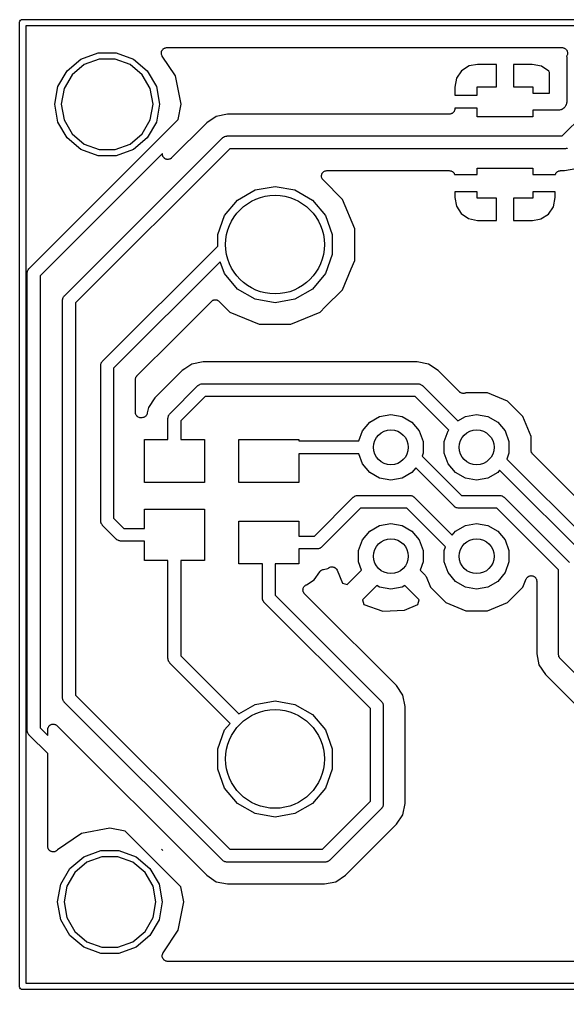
# Model space of a CAD drawing. Extents: x 10 to 287, y -200 to -10.
# Drawn here: x 148.2 to 160.97, y -119.33 to -96.7 of the extents above; entities that cross this region are included whole.
import ezdxf

# ---------------------------------------------------------------- set-up
doc = ezdxf.new("R2010")
doc.units = 0
doc.header["$MEASUREMENT"] = 0
doc.layers.add('BLACK', color=7, linetype='CONTINUOUS')

msp = doc.modelspace()

# ---------------------------------------------------------------- linework, layer by layer
at = {"layer": 'Black'}
for p, q in [((148.196, -96.761), (148.205, -96.7365)), ((148.196, -96.787), (148.196, -96.761)), ((148.197, -96.7908), (148.196, -96.787)), ((148.197, -119.236), (148.197, -96.7908)), ((148.205, -96.7365), (148.222, -96.7165)), ((148.222, -96.7165), (148.244, -96.7035)), ((148.244, -96.7035), (148.256, -96.7015)), ((148.256, -96.7015), (148.259, -96.7001)), ((148.259, -96.7001), (148.264, -96.7001)), ((148.264, -96.7001), (148.27, -96.699)), ((148.27, -96.699), (187.96, -96.699)), ((187.885, -96.849), (148.347, -96.849)), ((148.347, -96.849), (148.347, -119.178)), ((149.631, -97.6227), (150.029, -97.4778)), ((150.029, -97.4778), (150.453, -97.4778)), ((150.453, -97.4778), (150.851, -97.6227)), ((151.504, -97.4702), (151.505, -97.4661)), ((151.505, -97.4881), (151.504, -97.4702)), ((151.505, -97.4619), (151.511, -97.4451)), ((151.505, -97.4661), (151.505, -97.4619)), ((151.505, -97.5061), (151.505, -97.4881)), ((151.507, -97.51), (151.505, -97.5061)), ((151.507, -97.5142), (151.507, -97.51)), ((151.514, -97.5306), (151.507, -97.5142)), ((151.511, -97.4451), (151.516, -97.4278)), ((151.52, -97.5475), (151.514, -97.5306)), ((151.516, -97.4278), (151.519, -97.4244)), ((151.519, -97.4244), (151.52, -97.4205)), ((151.52, -97.4205), (151.532, -97.4067)), ((151.532, -97.4067), (151.543, -97.3923)), ((151.543, -97.3923), (151.546, -97.3899)), ((151.546, -97.3899), (151.549, -97.3867)), ((151.549, -97.3867), (151.564, -97.3777)), ((151.564, -97.3777), (151.579, -97.3678)), ((151.579, -97.3678), (151.583, -97.3668)), ((151.583, -97.3668), (151.587, -97.3647)), ((151.587, -97.3647), (151.605, -97.3615)), ((151.605, -97.3615), (151.622, -97.3573)), ((151.622, -97.3573), (151.626, -97.3577)), ((151.626, -97.3577), (151.63, -97.357)), ((151.63, -97.357), (160.844, -97.357)), ((160.844, -97.357), (160.848, -97.3577)), ((160.848, -97.3577), (160.852, -97.3573)), ((160.852, -97.3573), (160.87, -97.3615)), ((160.87, -97.3615), (160.887, -97.3647)), ((160.887, -97.3647), (160.891, -97.3668)), ((160.891, -97.3668), (160.895, -97.3678)), ((160.895, -97.3678), (160.91, -97.3777)), ((160.91, -97.3777), (160.925, -97.3867)), ((160.925, -97.3867), (160.928, -97.3899)), ((160.928, -97.3899), (160.932, -97.3923)), ((160.932, -97.3923), (160.942, -97.4067)), ((160.942, -97.4067), (160.954, -97.4205)), ((160.954, -97.4205), (160.955, -97.4244)), ((160.96, -97.5306), (160.954, -97.5475)), ((160.955, -97.4244), (160.958, -97.4278)), ((160.958, -97.4278), (160.963, -97.4451)), ((160.967, -97.5142), (160.96, -97.5306)), ((160.963, -97.4451), (160.969, -97.4619)), ((160.969, -97.5061), (160.967, -97.51)), ((160.967, -97.51), (160.967, -97.5142)), ((160.969, -97.4619), (160.969, -97.4661)), ((160.969, -97.4661), (160.97, -97.4702)), ((160.97, -97.4702), (160.969, -97.4881)), ((160.969, -97.4881), (160.969, -97.5061)), ((149.307, -97.895), (149.631, -97.6227)), ((149.706, -97.7526), (149.422, -97.9914)), ((150.055, -97.6255), (149.706, -97.7526)), ((150.427, -97.6255), (150.055, -97.6255)), ((150.776, -97.7526), (150.427, -97.6255)), ((151.06, -97.9914), (150.776, -97.7526)), ((150.851, -97.6227), (151.175, -97.895)), ((151.523, -97.5507), (151.52, -97.5475)), ((151.525, -97.5546), (151.523, -97.5507)), ((151.835, -98.0188), (151.525, -97.5546)), ((158.874, -97.7476), (158.675, -97.7851)), ((159.312, -97.7476), (158.874, -97.7476)), ((159.312, -98.268), (159.312, -97.7476)), ((159.712, -97.7476), (159.712, -98.268)), ((160.149, -97.7476), (159.712, -97.7476)), ((160.363, -97.7909), (160.149, -97.7476)), ((160.949, -97.5546), (160.948, -97.5567)), ((160.948, -97.5567), (160.952, -97.5766)), ((160.951, -97.5507), (160.949, -97.5546)), ((160.954, -97.5475), (160.951, -97.5507)), ((160.952, -97.5766), (160.952, -98.618)), ((149.095, -98.2618), (149.307, -97.895)), ((151.175, -97.895), (151.387, -98.2618)), ((158.501, -97.8968), (158.385, -98.0665)), ((158.675, -97.7851), (158.501, -97.8968)), ((160.533, -97.9069), (160.363, -97.7909)), ((160.552, -97.9354), (160.533, -97.9069)), ((160.552, -98.418), (160.552, -97.9354)), ((149.422, -97.9914), (149.236, -98.3131)), ((151.246, -98.3131), (151.06, -97.9914)), ((151.966, -98.679), (151.835, -98.0188)), ((158.385, -98.0665), (158.342, -98.2807)), ((149.021, -98.679), (149.095, -98.2618)), ((149.236, -98.3131), (149.171, -98.679)), ((151.311, -98.679), (151.246, -98.3131)), ((151.387, -98.2618), (151.461, -98.679)), ((158.342, -98.2807), (158.342, -98.468)), ((158.862, -98.468), (158.862, -98.268)), ((158.862, -98.268), (159.312, -98.268)), ((159.712, -98.268), (160.162, -98.268)), ((160.162, -98.268), (160.162, -98.418)), ((160.162, -98.418), (160.552, -98.418)), ((158.342, -98.468), (158.862, -98.468)), ((160.948, -98.6527), (160.943, -98.669)), ((160.951, -98.6354), (160.948, -98.644)), ((160.948, -98.644), (160.948, -98.6527)), ((160.952, -98.618), (160.95, -98.6266)), ((160.95, -98.6266), (160.951, -98.6354)), ((149.095, -99.0962), (149.021, -98.679)), ((149.171, -98.679), (149.236, -99.0449)), ((151.246, -99.0449), (151.311, -98.679)), ((151.461, -98.679), (151.387, -99.0962)), ((151.895, -99.0349), (151.966, -98.679)), ((158.287, -98.8858), (158.278, -98.893)), ((158.296, -98.8803), (158.287, -98.8858)), ((158.303, -98.8718), (158.296, -98.8803)), ((158.312, -98.8646), (158.303, -98.8718)), ((158.317, -98.855), (158.312, -98.8646)), ((158.325, -98.8465), (158.317, -98.855)), ((158.328, -98.8361), (158.325, -98.8465)), ((158.334, -98.8264), (158.328, -98.8361)), ((158.336, -98.8155), (158.334, -98.8264)), ((158.34, -98.8051), (158.336, -98.8155)), ((158.342, -98.783), (158.34, -98.7939)), ((158.34, -98.7939), (158.34, -98.8051)), ((158.862, -98.768), (158.342, -98.768)), ((158.342, -98.768), (158.342, -98.783)), ((158.862, -98.968), (158.862, -98.768)), ((160.751, -98.818), (160.162, -98.818)), ((160.162, -98.818), (160.162, -98.968)), ((160.76, -98.8165), (160.751, -98.818)), ((160.769, -98.8172), (160.76, -98.8165)), ((160.778, -98.8149), (160.769, -98.8172)), ((160.786, -98.8149), (160.778, -98.8149)), ((160.803, -98.809), (160.786, -98.8149)), ((160.82, -98.8059), (160.803, -98.809)), ((160.828, -98.8015), (160.82, -98.8059)), ((160.836, -98.7993), (160.828, -98.8015)), ((160.843, -98.7942), (160.836, -98.7993)), ((160.852, -98.7912), (160.843, -98.7942)), ((160.865, -98.78), (160.852, -98.7912)), ((160.88, -98.7712), (160.865, -98.78)), ((160.886, -98.7645), (160.88, -98.7712)), ((160.893, -98.7594), (160.886, -98.7645)), ((160.898, -98.7522), (160.893, -98.7594)), ((160.893, -98.7594), (160.893, -98.7594)), ((160.905, -98.7465), (160.898, -98.7522)), ((160.913, -98.7313), (160.905, -98.7465)), ((160.925, -98.718), (160.913, -98.7313)), ((160.928, -98.7098), (160.925, -98.718)), ((160.933, -98.7025), (160.928, -98.7098)), ((160.935, -98.694), (160.933, -98.7025)), ((160.939, -98.6864), (160.935, -98.694)), ((160.943, -98.669), (160.939, -98.6864)), ((148.42, -102.51), (151.895, -99.0349)), ((149.307, -99.463), (149.095, -99.0962)), ((149.236, -99.0449), (149.422, -99.3666)), ((151.06, -99.3666), (151.246, -99.0449)), ((151.387, -99.0962), (151.175, -99.463)), ((152.561, -99.1116), (151.743, -99.9291)), ((152.784, -98.9624), (152.561, -99.1116)), ((153.048, -98.91), (152.784, -98.9624)), ((158.215, -98.91), (153.048, -98.91)), ((158.225, -98.9081), (158.215, -98.91)), ((158.237, -98.9081), (158.225, -98.9081)), ((158.247, -98.9043), (158.237, -98.9081)), ((158.258, -98.9023), (158.247, -98.9043)), ((158.268, -98.8968), (158.258, -98.9023)), ((158.278, -98.893), (158.268, -98.8968)), ((160.162, -98.968), (158.862, -98.968)), ((160.847, -99.418), (161.331, -98.9344)), ((149.246, -103.145), (152.929, -99.4619)), ((149.631, -99.7353), (149.307, -99.463)), ((149.422, -99.3666), (149.706, -99.6054)), ((150.776, -99.6054), (151.06, -99.3666)), ((151.175, -99.463), (150.851, -99.7353)), ((152.929, -99.4619), (152.934, -99.4581)), ((152.934, -99.4581), (152.939, -99.4531)), ((152.939, -99.4531), (152.956, -99.4433)), ((152.956, -99.4433), (152.972, -99.4321)), ((152.972, -99.4321), (152.978, -99.4303)), ((152.978, -99.4303), (152.984, -99.427)), ((152.984, -99.427), (153.003, -99.4236)), ((153.003, -99.4236), (153.022, -99.4186)), ((153.022, -99.4186), (153.029, -99.4191)), ((153.029, -99.4191), (153.035, -99.418)), ((153.035, -99.418), (160.847, -99.418)), ((153.097, -99.718), (149.502, -103.313)), ((150.029, -99.8802), (149.631, -99.7353)), ((149.706, -99.6054), (150.055, -99.7325)), ((150.055, -99.7325), (150.427, -99.7325)), ((150.427, -99.7325), (150.776, -99.6054)), ((150.851, -99.7353), (150.453, -99.8802)), ((160.909, -99.718), (153.097, -99.718)), ((160.915, -99.7169), (160.909, -99.718)), ((160.922, -99.7174), (160.915, -99.7169)), ((160.941, -99.7124), (160.922, -99.7174)), ((160.96, -99.709), (160.941, -99.7124)), ((160.966, -99.7057), (160.96, -99.709)), ((160.972, -99.7039), (160.966, -99.7057)), ((151.527, -99.8273), (148.677, -102.678)), ((150.453, -99.8802), (150.029, -99.8802)), ((151.527, -99.8282), (151.527, -99.8273)), ((151.528, -99.8406), (151.527, -99.8282)), ((151.527, -99.8531), (151.528, -99.8406)), ((151.53, -99.8624), (151.527, -99.8531)), ((151.531, -99.8721), (151.53, -99.8624)), ((151.536, -99.8834), (151.531, -99.8721)), ((151.54, -99.8954), (151.536, -99.8834)), ((151.545, -99.9033), (151.54, -99.8954)), ((151.55, -99.9121), (151.545, -99.9033)), ((151.558, -99.9209), (151.55, -99.9121)), ((151.566, -99.931), (151.558, -99.9209)), ((151.574, -99.9364), (151.566, -99.931)), ((151.581, -99.9433), (151.574, -99.9364)), ((151.592, -99.9486), (151.581, -99.9433)), ((151.602, -99.9555), (151.592, -99.9486)), ((151.612, -99.9578), (151.602, -99.9555)), ((151.621, -99.9619), (151.612, -99.9578)), ((151.633, -99.963), (151.621, -99.9619)), ((151.645, -99.966), (151.633, -99.963)), ((151.655, -99.9649), (151.645, -99.966)), ((151.665, -99.9658), (151.655, -99.9649)), ((151.677, -99.9625), (151.665, -99.9658)), ((151.689, -99.9612), (151.677, -99.9625)), ((151.698, -99.9569), (151.689, -99.9612)), ((151.707, -99.9544), (151.698, -99.9569)), ((151.717, -99.9472), (151.707, -99.9544)), ((151.729, -99.9417), (151.717, -99.9472)), ((151.735, -99.9347), (151.729, -99.9417)), ((151.743, -99.9291), (151.735, -99.9347)), ((155.29, -100.249), (155.305, -100.242)), ((155.305, -100.242), (155.319, -100.234)), ((155.319, -100.234), (155.325, -100.233)), ((155.325, -100.233), (155.33, -100.23)), ((155.33, -100.23), (155.346, -100.229)), ((155.346, -100.229), (155.363, -100.226)), ((155.363, -100.226), (158.215, -100.226)), ((158.215, -100.226), (158.225, -100.228)), ((158.225, -100.228), (158.237, -100.228)), ((158.237, -100.228), (158.247, -100.232)), ((158.247, -100.232), (158.258, -100.234)), ((158.258, -100.234), (158.268, -100.239)), ((158.268, -100.239), (158.278, -100.243)), ((158.278, -100.243), (158.287, -100.25)), ((158.862, -100.318), (158.862, -100.168)), ((158.862, -100.168), (160.162, -100.168)), ((160.162, -100.168), (160.162, -100.318)), ((160.737, -100.25), (160.746, -100.243)), ((160.746, -100.243), (160.756, -100.239)), ((160.756, -100.239), (160.766, -100.234)), ((160.766, -100.234), (160.777, -100.232)), ((160.777, -100.232), (160.787, -100.228)), ((160.787, -100.228), (160.798, -100.228)), ((160.798, -100.228), (160.809, -100.226)), ((160.809, -100.226), (160.896, -100.226)), ((160.896, -100.226), (161.16, -100.174)), ((155.236, -100.364), (155.238, -100.347)), ((155.238, -100.369), (155.236, -100.364)), ((155.238, -100.331), (155.24, -100.326)), ((155.238, -100.347), (155.238, -100.331)), ((155.238, -100.375), (155.238, -100.369)), ((155.243, -100.391), (155.238, -100.375)), ((155.24, -100.32), (155.247, -100.305)), ((155.24, -100.326), (155.24, -100.32)), ((155.248, -100.407), (155.243, -100.391)), ((155.247, -100.305), (155.253, -100.289)), ((155.251, -100.411), (155.248, -100.407)), ((155.253, -100.416), (155.251, -100.411)), ((155.253, -100.289), (155.256, -100.285)), ((155.263, -100.429), (155.253, -100.416)), ((155.256, -100.285), (155.259, -100.28)), ((155.259, -100.28), (155.27, -100.268)), ((155.273, -100.443), (155.263, -100.429)), ((155.27, -100.268), (155.281, -100.256)), ((155.729, -100.899), (155.273, -100.443)), ((155.281, -100.256), (155.286, -100.253)), ((155.286, -100.253), (155.29, -100.249)), ((158.287, -100.25), (158.296, -100.256)), ((158.296, -100.256), (158.303, -100.264)), ((158.303, -100.264), (158.312, -100.271)), ((158.312, -100.271), (158.317, -100.281)), ((158.317, -100.281), (158.325, -100.289)), ((158.325, -100.289), (158.328, -100.3)), ((158.328, -100.3), (158.334, -100.31)), ((158.334, -100.31), (158.335, -100.318)), ((158.335, -100.318), (158.862, -100.318)), ((160.162, -100.318), (160.689, -100.318)), ((160.689, -100.318), (160.69, -100.31)), ((160.69, -100.31), (160.696, -100.3)), ((160.696, -100.3), (160.699, -100.289)), ((160.699, -100.289), (160.707, -100.281)), ((160.707, -100.281), (160.712, -100.271)), ((160.712, -100.271), (160.721, -100.264)), ((160.721, -100.264), (160.728, -100.256)), ((160.728, -100.256), (160.737, -100.25)), ((153.282, -100.912), (153.689, -100.677)), ((153.689, -100.677), (154.153, -100.595)), ((154.153, -100.595), (154.616, -100.677)), ((154.616, -100.677), (155.024, -100.912)), ((152.979, -101.273), (153.282, -100.912)), ((155.024, -100.912), (155.326, -101.273)), ((156.011, -101.583), (155.729, -100.899)), ((158.342, -100.718), (158.342, -100.856)), ((158.862, -100.718), (158.342, -100.718)), ((158.342, -100.856), (158.379, -101.055)), ((158.862, -100.868), (158.862, -100.718)), ((159.312, -100.868), (158.862, -100.868)), ((159.312, -101.388), (159.312, -100.868)), ((160.162, -100.868), (159.712, -100.868)), ((159.712, -100.868), (159.712, -101.388)), ((160.162, -100.718), (160.162, -100.868)), ((160.682, -100.718), (160.162, -100.718)), ((160.639, -101.069), (160.682, -100.855)), ((160.682, -100.855), (160.682, -100.718)), ((158.379, -101.055), (158.491, -101.229)), ((160.523, -101.239), (160.639, -101.069)), ((152.818, -101.715), (152.979, -101.273)), ((155.326, -101.273), (155.487, -101.715)), ((158.491, -101.229), (158.661, -101.345)), ((158.661, -101.345), (158.875, -101.388)), ((160.15, -101.388), (160.313, -101.358)), ((160.313, -101.358), (160.349, -101.351)), ((160.313, -101.358), (160.313, -101.358)), ((160.349, -101.351), (160.523, -101.239)), ((156.01, -102.322), (156.011, -101.583)), ((158.875, -101.388), (159.312, -101.388)), ((159.712, -101.388), (160.15, -101.388)), ((152.818, -101.986), (152.818, -101.715)), ((155.487, -101.715), (155.487, -102.186)), ((150.135, -104.669), (152.818, -101.986)), ((155.487, -102.186), (155.326, -102.628)), ((152.878, -102.35), (150.391, -104.837)), ((152.979, -102.628), (152.878, -102.35)), ((155.931, -102.514), (156.01, -102.322)), ((148.376, -102.616), (148.378, -102.609)), ((148.376, -113.284), (148.376, -102.616)), ((148.377, -102.603), (148.382, -102.584)), ((148.378, -102.609), (148.377, -102.603)), ((148.382, -102.584), (148.386, -102.565)), ((148.386, -102.565), (148.389, -102.559)), ((148.389, -102.559), (148.391, -102.553)), ((148.391, -102.553), (148.402, -102.537)), ((148.402, -102.537), (148.412, -102.52)), ((148.412, -102.52), (148.417, -102.515)), ((148.417, -102.515), (148.42, -102.51)), ((148.677, -102.678), (148.677, -113.222)), ((153.282, -102.989), (152.979, -102.628)), ((155.326, -102.628), (155.024, -102.989)), ((155.727, -103.004), (155.931, -102.514)), ((149.214, -103.194), (149.216, -103.188)), ((149.216, -103.188), (149.227, -103.172)), ((149.227, -103.172), (149.237, -103.155)), ((149.237, -103.155), (149.242, -103.15)), ((149.242, -103.15), (149.246, -103.145)), ((153.689, -103.224), (153.282, -102.989)), ((155.024, -102.989), (154.616, -103.224)), ((155.325, -103.405), (155.727, -103.004)), ((149.202, -103.251), (149.203, -103.245)), ((149.202, -112.522), (149.202, -103.251)), ((149.203, -103.238), (149.208, -103.219)), ((149.203, -103.245), (149.203, -103.238)), ((149.208, -103.219), (149.211, -103.2)), ((149.211, -103.2), (149.214, -103.194)), ((149.502, -103.313), (149.502, -112.46)), ((151.823, -104.123), (152.671, -103.276)), ((152.671, -103.276), (152.68, -103.269)), ((152.68, -103.269), (152.688, -103.262)), ((152.688, -103.262), (152.698, -103.257)), ((152.698, -103.257), (152.707, -103.251)), ((152.707, -103.251), (152.718, -103.248)), ((152.718, -103.248), (152.728, -103.243)), ((152.728, -103.243), (152.739, -103.242)), ((152.739, -103.242), (152.749, -103.239)), ((152.749, -103.239), (152.761, -103.24)), ((152.761, -103.24), (152.772, -103.239)), ((152.772, -103.239), (152.782, -103.242)), ((152.782, -103.242), (152.793, -103.243)), ((152.793, -103.243), (152.803, -103.248)), ((152.803, -103.248), (152.814, -103.251)), ((152.814, -103.251), (152.823, -103.257)), ((152.823, -103.257), (152.833, -103.262)), ((152.833, -103.262), (152.841, -103.27)), ((152.841, -103.27), (152.85, -103.276)), ((152.85, -103.276), (153.099, -103.525)), ((154.153, -103.306), (153.689, -103.224)), ((154.616, -103.224), (154.153, -103.306)), ((155.204, -103.527), (155.325, -103.405)), ((153.099, -103.525), (153.781, -103.808)), ((154.521, -103.809), (155.204, -103.527)), ((153.781, -103.808), (154.521, -103.809)), ((150.936, -105.01), (151.823, -104.123)), ((151.823, -104.123), (151.823, -104.123)), ((150.091, -104.775), (150.092, -104.768)), ((150.092, -104.762), (150.097, -104.743)), ((150.092, -104.768), (150.092, -104.762)), ((150.097, -104.743), (150.1, -104.724)), ((150.1, -104.724), (150.103, -104.718)), ((150.103, -104.718), (150.105, -104.712)), ((150.105, -104.712), (150.116, -104.696)), ((150.116, -104.696), (150.126, -104.679)), ((150.126, -104.679), (150.131, -104.674)), ((150.131, -104.674), (150.135, -104.669)), ((152.213, -104.741), (152.048, -104.851)), ((152.476, -104.688), (152.213, -104.741)), ((157.467, -104.688), (152.476, -104.688)), ((157.731, -104.741), (157.467, -104.688)), ((157.954, -104.89), (157.731, -104.741)), ((150.091, -108.394), (150.091, -104.775)), ((150.391, -104.837), (150.391, -108.332)), ((151.989, -104.89), (151.352, -105.528)), ((152.048, -104.851), (151.989, -104.89)), ((158.451, -105.387), (157.954, -104.89)), ((150.899, -105.089), (150.904, -105.073)), ((150.9, -105.095), (150.899, -105.089)), ((150.899, -105.1), (150.9, -105.095)), ((150.899, -105.868), (150.899, -105.1)), ((150.904, -105.073), (150.907, -105.057)), ((150.907, -105.057), (150.909, -105.052)), ((150.909, -105.052), (150.911, -105.046)), ((150.911, -105.046), (150.92, -105.033)), ((150.92, -105.033), (150.929, -105.019)), ((150.929, -105.019), (150.933, -105.015)), ((150.933, -105.015), (150.936, -105.01)), ((152.367, -105.232), (152.384, -105.222)), ((152.384, -105.222), (152.4, -105.211)), ((152.4, -105.211), (152.406, -105.209)), ((152.406, -105.209), (152.412, -105.206)), ((152.412, -105.206), (152.431, -105.202)), ((152.431, -105.202), (152.45, -105.197)), ((152.45, -105.197), (152.457, -105.198)), ((152.457, -105.198), (152.463, -105.197)), ((152.463, -105.197), (157.48, -105.197)), ((157.48, -105.197), (157.487, -105.198)), ((157.487, -105.198), (157.493, -105.197)), ((157.493, -105.197), (157.512, -105.202)), ((157.512, -105.202), (157.531, -105.206)), ((157.531, -105.206), (157.537, -105.209)), ((157.537, -105.209), (157.543, -105.211)), ((157.543, -105.211), (157.559, -105.222)), ((157.559, -105.222), (157.576, -105.232)), ((151.702, -105.896), (152.357, -105.24)), ((152.357, -105.24), (152.363, -105.237)), ((152.363, -105.237), (152.367, -105.232)), ((157.576, -105.232), (157.581, -105.237)), ((157.581, -105.237), (157.586, -105.24)), ((157.586, -105.24), (158.41, -106.065)), ((158.458, -105.392), (158.451, -105.387)), ((158.463, -105.398), (158.458, -105.392)), ((158.476, -105.404), (158.463, -105.398)), ((158.487, -105.412), (158.476, -105.404)), ((158.495, -105.414), (158.487, -105.412)), ((158.502, -105.418), (158.495, -105.414)), ((158.516, -105.42), (158.502, -105.418)), ((158.53, -105.423), (158.516, -105.42)), ((158.538, -105.423), (158.53, -105.423)), ((158.546, -105.424), (158.538, -105.423)), ((158.56, -105.421), (158.546, -105.424)), ((158.573, -105.42), (158.56, -105.421)), ((158.581, -105.416), (158.573, -105.42)), ((158.589, -105.414), (158.581, -105.416)), ((158.6, -105.41), (158.589, -105.414)), ((159.105, -105.41), (158.6, -105.41)), ((159.106, -105.41), (159.105, -105.41)), ((159.572, -105.604), (159.106, -105.41)), ((159.106, -105.41), (159.106, -105.41)), ((151.352, -105.528), (151.203, -105.751)), ((152.526, -105.496), (151.958, -106.064)), ((157.418, -105.496), (152.526, -105.496)), ((158.203, -106.281), (157.418, -105.496)), ((159.929, -105.962), (159.572, -105.604)), ((150.899, -105.869), (150.899, -105.868)), ((150.899, -105.868), (150.899, -105.868)), ((150.903, -105.89), (150.899, -105.869)), ((150.907, -105.911), (150.903, -105.89)), ((151.172, -105.896), (151.171, -105.905)), ((151.175, -105.888), (151.172, -105.896)), ((151.177, -105.879), (151.175, -105.888)), ((151.203, -105.751), (151.177, -105.879)), ((151.177, -105.879), (151.177, -105.879)), ((151.693, -105.905), (151.698, -105.901)), ((151.698, -105.901), (151.702, -105.896)), ((150.907, -105.912), (150.907, -105.911)), ((150.907, -105.913), (150.907, -105.912)), ((150.918, -105.931), (150.907, -105.913)), ((150.929, -105.949), (150.918, -105.931)), ((150.929, -105.95), (150.929, -105.949)), ((150.93, -105.95), (150.929, -105.95)), ((150.946, -105.964), (150.93, -105.95)), ((150.963, -105.978), (150.946, -105.964)), ((150.964, -105.978), (150.963, -105.978)), ((150.963, -105.978), (150.963, -105.978)), ((150.984, -105.986), (150.964, -105.978)), ((151.004, -105.993), (150.984, -105.986)), ((151.005, -105.993), (151.004, -105.993)), ((151.027, -105.993), (151.005, -105.993)), ((151.005, -105.993), (151.005, -105.993)), ((151.048, -105.993), (151.027, -105.993)), ((151.049, -105.993), (151.048, -105.993)), ((151.074, -105.988), (151.049, -105.993)), ((151.049, -105.993), (151.049, -105.993)), ((151.083, -105.985), (151.074, -105.988)), ((151.092, -105.983), (151.083, -105.985)), ((151.103, -105.977), (151.092, -105.983)), ((151.116, -105.972), (151.103, -105.977)), ((151.122, -105.966), (151.116, -105.972)), ((151.13, -105.962), (151.122, -105.966)), ((151.139, -105.952), (151.13, -105.962)), ((151.149, -105.944), (151.139, -105.952)), ((151.153, -105.936), (151.149, -105.944)), ((151.159, -105.929), (151.153, -105.936)), ((151.164, -105.917), (151.159, -105.929)), ((151.171, -105.905), (151.164, -105.917)), ((151.658, -106.002), (151.659, -105.995)), ((151.658, -106.5), (151.658, -106.002)), ((151.659, -105.989), (151.664, -105.97)), ((151.659, -105.995), (151.659, -105.989)), ((151.664, -105.97), (151.667, -105.951)), ((151.667, -105.951), (151.671, -105.945)), ((151.671, -105.945), (151.672, -105.938)), ((151.672, -105.938), (151.683, -105.922)), ((151.683, -105.922), (151.693, -105.905)), ((151.958, -106.064), (151.958, -106.5)), ((156.19, -106.298), (156.361, -106.094)), ((156.361, -106.094), (156.591, -105.961)), ((156.591, -105.961), (156.853, -105.915)), ((156.853, -105.915), (157.114, -105.961)), ((157.114, -105.961), (157.344, -106.094)), ((157.344, -106.094), (157.515, -106.298)), ((158.41, -106.065), (158.59, -105.961)), ((158.59, -105.961), (158.852, -105.915)), ((158.852, -105.915), (159.113, -105.961)), ((159.113, -105.961), (159.343, -106.094)), ((159.343, -106.094), (159.514, -106.298)), ((160.122, -106.428), (159.929, -105.962)), ((156.106, -106.53), (156.19, -106.298)), ((157.515, -106.298), (157.606, -106.547)), ((158.098, -106.547), (158.189, -106.298)), ((158.189, -106.298), (158.203, -106.281)), ((159.514, -106.298), (159.605, -106.547)), ((151.108, -107.5), (151.108, -106.5)), ((151.108, -106.5), (151.658, -106.5)), ((151.958, -106.5), (152.508, -106.5)), ((152.508, -106.5), (152.508, -107.5)), ((153.308, -107.5), (153.308, -106.5)), ((153.308, -106.5), (154.708, -106.5)), ((154.708, -106.5), (154.708, -106.53)), ((154.708, -106.53), (156.106, -106.53)), ((157.606, -106.547), (157.606, -106.813)), ((158.098, -106.813), (158.098, -106.547)), ((159.605, -106.547), (159.605, -106.813)), ((160.122, -106.751), (160.122, -106.428)), ((160.123, -106.756), (160.122, -106.751)), ((160.122, -106.762), (160.123, -106.756)), ((160.126, -106.778), (160.122, -106.762)), ((160.129, -106.794), (160.126, -106.778)), ((160.132, -106.799), (160.129, -106.794)), ((160.133, -106.805), (160.132, -106.799)), ((160.143, -106.818), (160.133, -106.805)), ((156.106, -106.83), (154.708, -106.83)), ((154.708, -106.83), (154.708, -107.5)), ((156.19, -107.062), (156.106, -106.83)), ((157.606, -106.813), (157.58, -106.885)), ((157.58, -106.885), (158.495, -107.8)), ((158.189, -107.062), (158.098, -106.813)), ((159.605, -106.813), (159.554, -106.954)), ((159.554, -106.954), (161.904, -109.304)), ((160.151, -106.832), (160.143, -106.818)), ((160.155, -106.836), (160.151, -106.832)), ((160.159, -106.841), (160.155, -106.836)), ((162.254, -108.936), (160.159, -106.841)), ((156.361, -107.266), (156.19, -107.062)), ((157.432, -107.162), (157.344, -107.266)), ((158.326, -108.056), (157.432, -107.162)), ((158.36, -107.266), (158.189, -107.062)), ((159.388, -107.213), (159.343, -107.266)), ((161.648, -109.473), (159.388, -107.213)), ((156.591, -107.399), (156.361, -107.266)), ((156.853, -107.445), (156.591, -107.399)), ((157.114, -107.399), (156.853, -107.445)), ((157.344, -107.266), (157.114, -107.399)), ((158.59, -107.399), (158.36, -107.266)), ((158.852, -107.445), (158.59, -107.399)), ((159.113, -107.399), (158.852, -107.445)), ((159.343, -107.266), (159.113, -107.399)), ((152.508, -107.5), (151.108, -107.5)), ((154.708, -107.5), (153.308, -107.5)), ((155.071, -108.75), (155.977, -107.844)), ((155.977, -107.844), (155.982, -107.84)), ((155.982, -107.84), (155.987, -107.835)), ((155.987, -107.835), (156.004, -107.825)), ((156.004, -107.825), (156.02, -107.814)), ((156.02, -107.814), (156.026, -107.812)), ((156.026, -107.812), (156.032, -107.809)), ((156.032, -107.809), (156.051, -107.806)), ((156.051, -107.806), (156.07, -107.801)), ((156.07, -107.801), (156.076, -107.801)), ((156.076, -107.801), (156.083, -107.8)), ((156.083, -107.8), (157.29, -107.8)), ((157.29, -107.8), (157.296, -107.801)), ((157.296, -107.801), (157.303, -107.801)), ((157.303, -107.801), (157.322, -107.806)), ((157.322, -107.806), (157.341, -107.809)), ((157.341, -107.809), (157.347, -107.812)), ((157.347, -107.812), (157.353, -107.814)), ((157.353, -107.814), (157.369, -107.825)), ((157.369, -107.825), (157.386, -107.835)), ((157.386, -107.835), (157.39, -107.84)), ((157.39, -107.84), (157.396, -107.844)), ((157.396, -107.844), (158.28, -108.729)), ((158.495, -107.8), (159.385, -107.8)), ((159.385, -107.8), (159.391, -107.801)), ((159.391, -107.801), (159.398, -107.801)), ((159.398, -107.801), (159.417, -107.806)), ((159.417, -107.806), (159.436, -107.809)), ((159.436, -107.809), (159.442, -107.812)), ((159.442, -107.812), (159.448, -107.814)), ((159.448, -107.814), (159.464, -107.825)), ((159.464, -107.825), (159.481, -107.835)), ((159.481, -107.835), (159.486, -107.84)), ((159.486, -107.84), (159.491, -107.844)), ((159.491, -107.844), (161.015, -109.368)), ((151.108, -108.57), (151.108, -108.12)), ((151.108, -108.12), (152.508, -108.12)), ((152.508, -108.12), (152.508, -109.319)), ((156.145, -108.1), (155.239, -109.006)), ((157.227, -108.1), (156.145, -108.1)), ((158.129, -109.002), (157.227, -108.1)), ((158.332, -108.06), (158.326, -108.056)), ((158.336, -108.065), (158.332, -108.06)), ((158.353, -108.075), (158.336, -108.065)), ((158.369, -108.086), (158.353, -108.075)), ((158.375, -108.088), (158.369, -108.086)), ((158.381, -108.091), (158.375, -108.088)), ((158.4, -108.094), (158.381, -108.091)), ((158.419, -108.099), (158.4, -108.094)), ((158.426, -108.099), (158.419, -108.099)), ((158.433, -108.1), (158.426, -108.099)), ((159.323, -108.1), (158.433, -108.1)), ((160.759, -109.536), (159.323, -108.1)), ((150.391, -108.332), (150.628, -108.57)), ((150.092, -108.401), (150.091, -108.394)), ((150.092, -108.408), (150.092, -108.401)), ((150.097, -108.427), (150.092, -108.408)), ((150.1, -108.446), (150.097, -108.427)), ((150.103, -108.452), (150.1, -108.446)), ((150.105, -108.458), (150.103, -108.452)), ((150.116, -108.474), (150.105, -108.458)), ((150.126, -108.491), (150.116, -108.474)), ((150.131, -108.495), (150.126, -108.491)), ((150.135, -108.501), (150.131, -108.495)), ((150.46, -108.826), (150.135, -108.501)), ((150.628, -108.57), (151.108, -108.57)), ((153.308, -109.4), (153.308, -108.4)), ((153.308, -108.4), (154.708, -108.4)), ((154.708, -108.4), (154.708, -108.75)), ((156.361, -108.634), (156.591, -108.501)), ((156.591, -108.501), (156.853, -108.455)), ((156.853, -108.455), (157.114, -108.501)), ((157.114, -108.501), (157.344, -108.634)), ((158.36, -108.634), (158.59, -108.501)), ((158.59, -108.501), (158.852, -108.455)), ((158.852, -108.455), (159.113, -108.501)), ((159.113, -108.501), (159.343, -108.634)), ((150.465, -108.829), (150.46, -108.826)), ((150.47, -108.835), (150.465, -108.829)), ((150.487, -108.844), (150.47, -108.835)), ((150.503, -108.856), (150.487, -108.844)), ((154.708, -108.75), (155.071, -108.75)), ((156.099, -109.087), (156.19, -108.838)), ((156.19, -108.838), (156.361, -108.634)), ((157.344, -108.634), (157.515, -108.838)), ((157.515, -108.838), (157.606, -109.087)), ((158.28, -108.729), (158.36, -108.634)), ((159.343, -108.634), (159.514, -108.838)), ((159.514, -108.838), (159.605, -109.087)), ((150.509, -108.857), (150.503, -108.856)), ((150.515, -108.861), (150.509, -108.857)), ((150.534, -108.864), (150.515, -108.861)), ((150.553, -108.869), (150.534, -108.864)), ((150.56, -108.868), (150.553, -108.869)), ((150.566, -108.87), (150.56, -108.868)), ((151.108, -108.87), (150.566, -108.87)), ((151.108, -109.319), (151.108, -108.87)), ((155.133, -109.05), (154.708, -109.05)), ((154.708, -109.05), (154.708, -109.4)), ((155.14, -109.049), (155.133, -109.05)), ((155.146, -109.049), (155.14, -109.049)), ((155.165, -109.044), (155.146, -109.049)), ((155.184, -109.041), (155.165, -109.044)), ((155.19, -109.038), (155.184, -109.041)), ((155.196, -109.036), (155.19, -109.038)), ((155.212, -109.025), (155.196, -109.036)), ((155.229, -109.015), (155.212, -109.025)), ((155.234, -109.01), (155.229, -109.015)), ((155.239, -109.006), (155.234, -109.01)), ((158.098, -109.087), (158.129, -109.002)), ((156.099, -109.353), (156.099, -109.087)), ((157.606, -109.087), (157.606, -109.353)), ((158.098, -109.353), (158.098, -109.087)), ((159.605, -109.087), (159.605, -109.353)), ((151.658, -109.319), (151.108, -109.319)), ((151.658, -111.605), (151.658, -109.319)), ((152.508, -109.319), (151.958, -109.319)), ((151.958, -109.319), (151.958, -111.543)), ((153.858, -109.4), (153.308, -109.4)), ((153.858, -110.193), (153.858, -109.4)), ((154.708, -109.4), (154.158, -109.4)), ((154.158, -109.4), (154.158, -110.131)), ((155.28, -109.526), (155.384, -109.506)), ((155.384, -109.506), (155.411, -109.487)), ((155.411, -109.487), (155.413, -109.487)), ((155.413, -109.487), (155.414, -109.486)), ((155.414, -109.486), (155.433, -109.478)), ((155.433, -109.478), (155.452, -109.47)), ((155.452, -109.47), (155.453, -109.469)), ((155.453, -109.469), (155.454, -109.469)), ((155.454, -109.469), (155.475, -109.468)), ((155.475, -109.468), (155.496, -109.467)), ((155.496, -109.467), (155.497, -109.467)), ((155.497, -109.467), (155.498, -109.467)), ((155.498, -109.467), (155.518, -109.473)), ((155.518, -109.473), (155.538, -109.479)), ((155.538, -109.479), (155.539, -109.48)), ((155.539, -109.48), (155.54, -109.48)), ((155.54, -109.48), (155.557, -109.493)), ((155.557, -109.493), (155.574, -109.505)), ((155.574, -109.505), (155.574, -109.506)), ((155.574, -109.506), (155.575, -109.507)), ((155.575, -109.507), (155.587, -109.525)), ((156.169, -109.544), (156.099, -109.353)), ((157.606, -109.353), (157.536, -109.544)), ((158.189, -109.602), (158.098, -109.353)), ((159.605, -109.353), (159.514, -109.602)), ((155.069, -109.772), (155.195, -109.586)), ((155.195, -109.586), (155.196, -109.585)), ((155.196, -109.585), (155.198, -109.582)), ((155.198, -109.582), (155.199, -109.581)), ((155.199, -109.581), (155.202, -109.578)), ((155.202, -109.578), (155.205, -109.571)), ((155.205, -109.571), (155.216, -109.562)), ((155.216, -109.562), (155.225, -109.552)), ((155.225, -109.552), (155.232, -109.548)), ((155.232, -109.548), (155.238, -109.542)), ((155.238, -109.542), (155.252, -109.537)), ((155.252, -109.537), (155.264, -109.53)), ((155.264, -109.53), (155.272, -109.529)), ((155.272, -109.529), (155.28, -109.526)), ((155.587, -109.525), (155.598, -109.542)), ((155.598, -109.542), (155.598, -109.543)), ((155.598, -109.543), (155.599, -109.544)), ((155.599, -109.544), (155.724, -109.846)), ((155.836, -109.878), (156.169, -109.544)), ((157.536, -109.544), (157.647, -109.655)), ((157.647, -109.655), (157.648, -109.657)), ((157.648, -109.657), (157.65, -109.659)), ((157.65, -109.659), (157.661, -109.675)), ((157.661, -109.675), (157.672, -109.691)), ((157.672, -109.691), (157.673, -109.694)), ((157.673, -109.694), (157.674, -109.696)), ((157.674, -109.696), (157.774, -109.938)), ((158.36, -109.806), (158.189, -109.602)), ((159.514, -109.602), (159.343, -109.806)), ((159.928, -109.94), (160.007, -109.75)), ((160.007, -109.75), (160.014, -109.739)), ((160.014, -109.739), (160.02, -109.726)), ((160.02, -109.726), (160.024, -109.722)), ((160.024, -109.722), (160.027, -109.718)), ((160.027, -109.718), (160.028, -109.716)), ((160.028, -109.716), (160.03, -109.713)), ((160.03, -109.713), (160.041, -109.705)), ((160.041, -109.705), (160.051, -109.695)), ((160.051, -109.695), (160.057, -109.692)), ((160.057, -109.692), (160.06, -109.689)), ((160.06, -109.689), (160.062, -109.688)), ((160.062, -109.688), (160.065, -109.686)), ((160.065, -109.686), (160.078, -109.682)), ((160.078, -109.682), (160.091, -109.676)), ((160.091, -109.676), (160.097, -109.676)), ((160.097, -109.676), (160.102, -109.674)), ((160.102, -109.674), (160.104, -109.674)), ((160.104, -109.674), (160.107, -109.673)), ((160.107, -109.673), (160.121, -109.674)), ((160.121, -109.674), (160.135, -109.672)), ((160.135, -109.672), (160.141, -109.674)), ((160.141, -109.674), (160.146, -109.674)), ((160.146, -109.674), (160.148, -109.675)), ((160.148, -109.675), (160.151, -109.675)), ((160.151, -109.675), (160.164, -109.68)), ((160.164, -109.68), (160.178, -109.684)), ((160.178, -109.684), (160.182, -109.687)), ((160.182, -109.687), (160.188, -109.689)), ((160.188, -109.689), (160.189, -109.691)), ((160.189, -109.691), (160.192, -109.692)), ((160.192, -109.692), (160.202, -109.701)), ((160.202, -109.701), (160.214, -109.709)), ((160.214, -109.709), (160.214, -109.709)), ((160.214, -109.709), (160.217, -109.714)), ((160.217, -109.714), (160.221, -109.718)), ((160.221, -109.718), (160.223, -109.72)), ((160.223, -109.72), (160.225, -109.722)), ((160.225, -109.722), (160.231, -109.734)), ((160.231, -109.734), (160.239, -109.745)), ((160.239, -109.745), (160.241, -109.751)), ((160.759, -111.506), (160.759, -109.536)), ((154.807, -109.99), (154.808, -109.973)), ((154.808, -109.973), (154.81, -109.968)), ((154.81, -109.968), (154.811, -109.964)), ((154.811, -109.964), (154.82, -109.949)), ((154.82, -109.949), (154.827, -109.933)), ((154.827, -109.933), (154.83, -109.929)), ((154.83, -109.929), (154.833, -109.925)), ((154.833, -109.925), (154.846, -109.914)), ((154.846, -109.914), (154.858, -109.902)), ((154.858, -109.902), (154.862, -109.9)), ((154.862, -109.9), (154.866, -109.897)), ((154.866, -109.897), (154.882, -109.89)), ((154.882, -109.89), (154.888, -109.888)), ((154.888, -109.888), (155.069, -109.772)), ((155.724, -109.846), (155.836, -109.878)), ((156.529, -109.903), (156.195, -110.237)), ((156.591, -109.939), (156.529, -109.903)), ((156.853, -109.985), (156.591, -109.939)), ((157.114, -109.939), (156.853, -109.985)), ((157.176, -109.903), (157.114, -109.939)), ((157.511, -110.237), (157.176, -109.903)), ((157.774, -109.938), (158.131, -110.296)), ((158.59, -109.939), (158.36, -109.806)), ((158.852, -109.985), (158.59, -109.939)), ((159.113, -109.939), (158.852, -109.985)), ((159.343, -109.806), (159.113, -109.939)), ((159.57, -110.297), (159.928, -109.94)), ((160.241, -109.751), (160.243, -109.756)), ((160.243, -109.756), (160.244, -109.759)), ((160.244, -109.759), (160.245, -109.761)), ((160.245, -109.761), (160.247, -109.774)), ((160.247, -109.774), (160.251, -109.788)), ((160.251, -109.788), (160.25, -109.794)), ((160.25, -109.794), (160.251, -109.799)), ((160.251, -109.799), (160.251, -111.493)), ((153.859, -110.199), (153.858, -110.193)), ((153.858, -110.206), (153.859, -110.199)), ((154.158, -110.131), (156.634, -112.606)), ((154.804, -110.007), (154.807, -109.99)), ((154.805, -110.012), (154.804, -110.007)), ((154.804, -110.017), (154.805, -110.012)), ((154.809, -110.034), (154.804, -110.017)), ((154.812, -110.051), (154.809, -110.034)), ((154.815, -110.055), (154.812, -110.051)), ((154.816, -110.059), (154.815, -110.055)), ((154.826, -110.074), (154.816, -110.059)), ((154.835, -110.088), (154.826, -110.074)), ((154.838, -110.092), (154.835, -110.088)), ((154.841, -110.096), (154.838, -110.092)), ((155.036, -110.29), (154.841, -110.096)), ((153.863, -110.225), (153.858, -110.206)), ((153.867, -110.244), (153.863, -110.225)), ((153.87, -110.25), (153.867, -110.244)), ((153.872, -110.256), (153.87, -110.25)), ((153.883, -110.272), (153.872, -110.256)), ((153.893, -110.289), (153.883, -110.272)), ((153.898, -110.293), (153.893, -110.289)), ((153.902, -110.299), (153.898, -110.293)), ((156.377, -112.775), (153.902, -110.299)), ((156.984, -112.238), (155.036, -110.29)), ((155.036, -110.29), (155.036, -110.29)), ((156.195, -110.237), (156.226, -110.345)), ((156.226, -110.345), (156.664, -110.501)), ((157.172, -110.476), (157.479, -110.349)), ((157.479, -110.349), (157.511, -110.237)), ((158.131, -110.296), (158.598, -110.49)), ((159.103, -110.49), (159.57, -110.297)), ((156.664, -110.501), (157.172, -110.476)), ((158.598, -110.49), (159.103, -110.49)), ((151.958, -111.543), (153.31, -112.895)), ((160.251, -111.493), (160.303, -111.757)), ((160.76, -111.512), (160.759, -111.506)), ((160.76, -111.519), (160.76, -111.512)), ((160.765, -111.538), (160.76, -111.519)), ((160.768, -111.557), (160.765, -111.538)), ((160.771, -111.563), (160.768, -111.557)), ((151.659, -111.612), (151.658, -111.605)), ((151.659, -111.618), (151.659, -111.612)), ((151.664, -111.637), (151.659, -111.618)), ((151.667, -111.656), (151.664, -111.637)), ((151.671, -111.662), (151.667, -111.656)), ((151.672, -111.668), (151.671, -111.662)), ((151.683, -111.685), (151.672, -111.668)), ((151.693, -111.701), (151.683, -111.685)), ((151.698, -111.706), (151.693, -111.701)), ((151.702, -111.711), (151.698, -111.706)), ((153.109, -113.118), (151.702, -111.711)), ((160.303, -111.757), (160.453, -111.98)), ((160.773, -111.569), (160.771, -111.563)), ((160.784, -111.585), (160.773, -111.569)), ((160.794, -111.602), (160.784, -111.585)), ((160.799, -111.607), (160.794, -111.602)), ((160.803, -111.612), (160.799, -111.607)), ((162.2, -113.009), (160.803, -111.612)), ((160.453, -111.98), (161.832, -113.359)), ((157.133, -112.462), (156.984, -112.238)), ((149.502, -112.46), (153.097, -116.055)), ((157.185, -112.725), (157.133, -112.462)), ((149.203, -112.528), (149.202, -112.522)), ((149.203, -112.535), (149.203, -112.528)), ((149.208, -112.554), (149.203, -112.535)), ((149.211, -112.573), (149.208, -112.554)), ((149.214, -112.579), (149.211, -112.573)), ((149.216, -112.585), (149.214, -112.579)), ((149.227, -112.601), (149.216, -112.585)), ((149.237, -112.618), (149.227, -112.601)), ((149.242, -112.623), (149.237, -112.618)), ((149.246, -112.628), (149.242, -112.623)), ((152.929, -116.311), (149.246, -112.628)), ((153.31, -112.895), (153.689, -112.676)), ((153.689, -112.676), (154.153, -112.594)), ((154.153, -112.594), (154.616, -112.676)), ((154.616, -112.676), (155.024, -112.911)), ((156.634, -112.606), (156.637, -112.612)), ((156.637, -112.612), (156.642, -112.616)), ((156.642, -112.616), (156.652, -112.633)), ((156.652, -112.633), (156.663, -112.649)), ((156.663, -112.649), (156.665, -112.655)), ((156.665, -112.655), (156.668, -112.661)), ((156.668, -112.661), (156.672, -112.68)), ((156.672, -112.68), (156.677, -112.699)), ((155.024, -112.911), (155.326, -113.272)), ((156.377, -114.936), (156.377, -112.775)), ((156.677, -112.699), (156.676, -112.706)), ((156.676, -112.706), (156.677, -112.712)), ((156.677, -112.712), (156.677, -114.998)), ((157.185, -114.986), (157.185, -112.725)), ((148.935, -113.147), (148.95, -113.14)), ((148.95, -113.14), (148.955, -113.139)), ((148.955, -113.139), (148.96, -113.138)), ((148.96, -113.138), (148.977, -113.138)), ((148.977, -113.138), (148.994, -113.136)), ((148.994, -113.136), (148.999, -113.138)), ((148.999, -113.138), (149.005, -113.138)), ((149.005, -113.138), (149.02, -113.143)), ((149.02, -113.143), (149.036, -113.148)), ((152.979, -113.272), (153.109, -113.118)), ((148.378, -113.29), (148.376, -113.284)), ((148.377, -113.297), (148.378, -113.29)), ((148.382, -113.316), (148.377, -113.297)), ((148.386, -113.335), (148.382, -113.316)), ((148.389, -113.341), (148.386, -113.335)), ((148.391, -113.347), (148.389, -113.341)), ((148.402, -113.363), (148.391, -113.347)), ((148.412, -113.38), (148.402, -113.363)), ((148.677, -113.222), (148.856, -113.401)), ((148.856, -113.263), (148.858, -113.246)), ((148.856, -113.401), (148.856, -113.263)), ((148.858, -113.246), (148.86, -113.23)), ((148.86, -113.23), (148.862, -113.225)), ((148.862, -113.225), (148.863, -113.219)), ((148.863, -113.219), (148.871, -113.205)), ((148.871, -113.205), (148.878, -113.19)), ((148.878, -113.19), (148.882, -113.186)), ((148.882, -113.186), (148.885, -113.181)), ((148.885, -113.181), (148.898, -113.17)), ((148.898, -113.17), (148.91, -113.159)), ((148.91, -113.159), (148.915, -113.156)), ((148.915, -113.156), (148.919, -113.153)), ((148.919, -113.153), (148.935, -113.147)), ((149.036, -113.148), (149.041, -113.151)), ((149.041, -113.151), (149.046, -113.153)), ((149.046, -113.153), (149.059, -113.163)), ((149.059, -113.163), (149.072, -113.173)), ((149.072, -113.173), (152.561, -116.661)), ((152.818, -113.714), (152.979, -113.272)), ((155.326, -113.272), (155.487, -113.714)), ((148.417, -113.385), (148.412, -113.38)), ((148.42, -113.39), (148.417, -113.385)), ((148.856, -113.825), (148.42, -113.39)), ((152.818, -114.185), (152.818, -113.714)), ((155.487, -113.714), (155.487, -114.185)), ((148.856, -115.989), (148.856, -113.825)), ((152.979, -114.627), (152.818, -114.185)), ((155.487, -114.185), (155.326, -114.627)), ((153.282, -114.988), (152.979, -114.627)), ((155.326, -114.627), (155.024, -114.988)), ((155.259, -116.055), (156.377, -114.936)), ((153.689, -115.223), (153.282, -114.988)), ((155.024, -114.988), (154.616, -115.223)), ((156.634, -115.105), (155.427, -116.311)), ((156.637, -115.099), (156.634, -115.105)), ((156.642, -115.095), (156.637, -115.099)), ((156.652, -115.078), (156.642, -115.095)), ((156.663, -115.062), (156.652, -115.078)), ((156.665, -115.056), (156.663, -115.062)), ((156.668, -115.05), (156.665, -115.056)), ((156.672, -115.031), (156.668, -115.05)), ((156.677, -115.012), (156.672, -115.031)), ((156.677, -114.998), (156.676, -115.005)), ((156.676, -115.005), (156.677, -115.012)), ((157.133, -115.249), (157.185, -114.986)), ((154.153, -115.305), (153.689, -115.223)), ((154.616, -115.223), (154.153, -115.305)), ((156.984, -115.473), (157.133, -115.249)), ((150.304, -115.559), (149.644, -115.691)), ((150.66, -115.63), (150.304, -115.559)), ((151.959, -116.929), (150.66, -115.63)), ((155.795, -116.661), (156.984, -115.473)), ((149.644, -115.691), (149.082, -116.066)), ((148.857, -115.996), (148.856, -115.989)), ((148.856, -116.003), (148.857, -115.996)), ((148.861, -116.017), (148.856, -116.003)), ((148.863, -116.032), (148.861, -116.017)), ((148.867, -116.038), (148.863, -116.032)), ((148.869, -116.045), (148.867, -116.038)), ((148.878, -116.057), (148.869, -116.045)), ((148.885, -116.07), (148.878, -116.057)), ((148.891, -116.075), (148.885, -116.07)), ((148.895, -116.08), (148.891, -116.075)), ((148.907, -116.089), (148.895, -116.08)), ((149.068, -116.08), (149.058, -116.091)), ((149.08, -116.07), (149.068, -116.08)), ((149.082, -116.066), (149.08, -116.07)), ((149.695, -116.228), (150.093, -116.083)), ((150.093, -116.083), (150.516, -116.083)), ((150.516, -116.083), (150.914, -116.228)), ((151.524, -116.065), (151.509, -116.054)), ((151.509, -116.054), (151.535, -116.08)), ((151.535, -116.08), (151.524, -116.065)), ((153.097, -116.055), (155.259, -116.055)), ((148.919, -116.099), (148.907, -116.089)), ((148.926, -116.101), (148.919, -116.099)), ((148.931, -116.105), (148.926, -116.101)), ((148.946, -116.109), (148.931, -116.105)), ((148.96, -116.114), (148.946, -116.109)), ((148.967, -116.114), (148.96, -116.114)), ((148.974, -116.115), (148.967, -116.114)), ((148.989, -116.114), (148.974, -116.115)), ((149.005, -116.114), (148.989, -116.114)), ((149.011, -116.111), (149.005, -116.114)), ((149.018, -116.111), (149.011, -116.111)), ((149.032, -116.104), (149.018, -116.111)), ((149.046, -116.099), (149.032, -116.104)), ((149.051, -116.094), (149.046, -116.099)), ((149.058, -116.091), (149.051, -116.094)), ((149.37, -116.5), (149.695, -116.228)), ((150.119, -116.231), (149.77, -116.358)), ((150.49, -116.231), (150.119, -116.231)), ((150.839, -116.358), (150.49, -116.231)), ((150.914, -116.228), (151.239, -116.5)), ((152.934, -116.315), (152.929, -116.311)), ((155.427, -116.311), (155.422, -116.315)), ((149.158, -116.867), (149.37, -116.5)), ((149.77, -116.358), (149.485, -116.597)), ((151.124, -116.597), (150.839, -116.358)), ((151.239, -116.5), (151.451, -116.867)), ((152.939, -116.32), (152.934, -116.315)), ((152.956, -116.33), (152.939, -116.32)), ((152.972, -116.341), (152.956, -116.33)), ((152.978, -116.343), (152.972, -116.341)), ((152.984, -116.346), (152.978, -116.343)), ((153.003, -116.349), (152.984, -116.346)), ((153.022, -116.354), (153.003, -116.349)), ((153.029, -116.354), (153.022, -116.354)), ((153.035, -116.355), (153.029, -116.354)), ((155.321, -116.355), (153.035, -116.355)), ((155.327, -116.354), (155.321, -116.355)), ((155.334, -116.354), (155.327, -116.354)), ((155.353, -116.349), (155.334, -116.354)), ((155.372, -116.346), (155.353, -116.349)), ((155.378, -116.343), (155.372, -116.346)), ((155.384, -116.341), (155.378, -116.343)), ((155.4, -116.33), (155.384, -116.341)), ((155.417, -116.32), (155.4, -116.33)), ((155.422, -116.315), (155.417, -116.32)), ((149.485, -116.597), (149.299, -116.919)), ((151.31, -116.919), (151.124, -116.597)), ((152.561, -116.661), (152.784, -116.811)), ((155.572, -116.811), (155.795, -116.661)), ((149.085, -117.284), (149.158, -116.867)), ((149.299, -116.919), (149.235, -117.284)), ((151.374, -117.284), (151.31, -116.919)), ((151.451, -116.867), (151.524, -117.284)), ((152.03, -117.284), (151.959, -116.929)), ((152.784, -116.811), (153.048, -116.863)), ((153.048, -116.863), (155.308, -116.863)), ((155.308, -116.863), (155.572, -116.811)), ((149.158, -117.702), (149.085, -117.284)), ((149.235, -117.284), (149.299, -117.65)), ((151.31, -117.65), (151.374, -117.284)), ((151.524, -117.284), (151.451, -117.702)), ((151.898, -117.945), (152.03, -117.284)), ((149.299, -117.65), (149.485, -117.972)), ((151.124, -117.972), (151.31, -117.65)), ((149.37, -118.069), (149.158, -117.702)), ((151.451, -117.702), (151.239, -118.069)), ((149.695, -118.341), (149.37, -118.069)), ((149.485, -117.972), (149.77, -118.211)), ((150.839, -118.211), (151.124, -117.972)), ((151.239, -118.069), (150.914, -118.341)), ((151.546, -118.472), (151.898, -117.945)), ((150.093, -118.486), (149.695, -118.341)), ((149.77, -118.211), (150.119, -118.338)), ((150.119, -118.338), (150.49, -118.338)), ((150.49, -118.338), (150.839, -118.211)), ((150.914, -118.341), (150.516, -118.486)), ((150.516, -118.486), (150.093, -118.486)), ((151.525, -118.557), (151.526, -118.539)), ((151.526, -118.561), (151.525, -118.557)), ((151.526, -118.521), (151.528, -118.517)), ((151.526, -118.539), (151.526, -118.521)), ((151.526, -118.565), (151.526, -118.561)), ((151.533, -118.582), (151.526, -118.565)), ((151.528, -118.513), (151.535, -118.496)), ((151.528, -118.517), (151.528, -118.513)), ((151.535, -118.496), (151.541, -118.48)), ((151.541, -118.48), (151.544, -118.476)), ((151.544, -118.476), (151.546, -118.472)), ((151.538, -118.599), (151.533, -118.582)), ((151.54, -118.603), (151.538, -118.599)), ((151.541, -118.606), (151.54, -118.603)), ((151.553, -118.62), (151.541, -118.606)), ((151.564, -118.635), (151.553, -118.62)), ((151.567, -118.637), (151.564, -118.635)), ((151.57, -118.64), (151.567, -118.637)), ((151.585, -118.649), (151.57, -118.64)), ((151.6, -118.659), (151.585, -118.649)), ((151.604, -118.66), (151.6, -118.659)), ((151.608, -118.662), (151.604, -118.66)), ((151.626, -118.665), (151.608, -118.662)), ((151.643, -118.67), (151.626, -118.665)), ((151.647, -118.669), (151.643, -118.67)), ((151.651, -118.67), (151.647, -118.669)), ((161.521, -118.67), (151.651, -118.67)), ((148.196, -119.24), (148.197, -119.236)), ((148.196, -119.266), (148.196, -119.24)), ((148.347, -119.178), (187.885, -119.178)), ((148.205, -119.29), (148.196, -119.266)), ((148.222, -119.31), (148.205, -119.29)), ((148.244, -119.323), (148.222, -119.31)), ((148.256, -119.325), (148.244, -119.323)), ((148.259, -119.327), (148.256, -119.325)), ((148.264, -119.327), (148.259, -119.327)), ((148.27, -119.328), (148.264, -119.327)), ((187.96, -119.328), (148.27, -119.328))]:
    msp.add_line(p, q, dxfattribs=at)
for centre, radius in [((154.153, -101.951), 1.1506), ((154.153, -101.951), 1.1506), ((156.853, -106.68), 0.4064), ((156.853, -106.68), 0.4064), ((158.852, -106.68), 0.4064), ((158.852, -106.68), 0.4064), ((156.853, -109.22), 0.4064), ((156.853, -109.22), 0.4064), ((158.852, -109.22), 0.4064), ((158.852, -109.22), 0.4064), ((154.153, -113.949), 1.1506), ((154.153, -113.949), 1.1506)]:
    msp.add_circle(centre, radius, dxfattribs=at)

doc.saveas('drawing.dxf')
